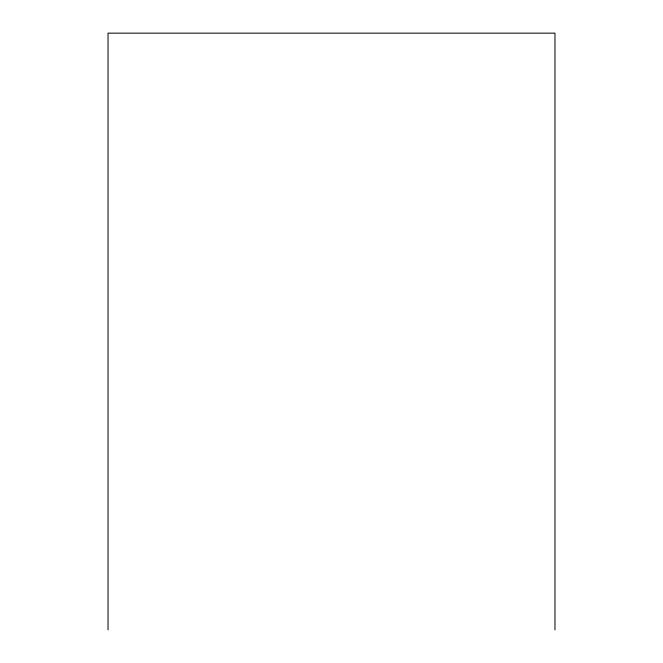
<?xml version="1.0" encoding="UTF-8"?>
<svg xmlns="http://www.w3.org/2000/svg" width="663" height="663" viewBox="0 0 663 663"><rect width="100%" height="100%" fill="white"/><g stroke="black" fill="none" stroke-linecap="round" stroke-linejoin="round"><path stroke-width="0.99" d="M554.972 629.85L554.972 33.15L108.028 33.15L108.028 629.85"/></g></svg>
